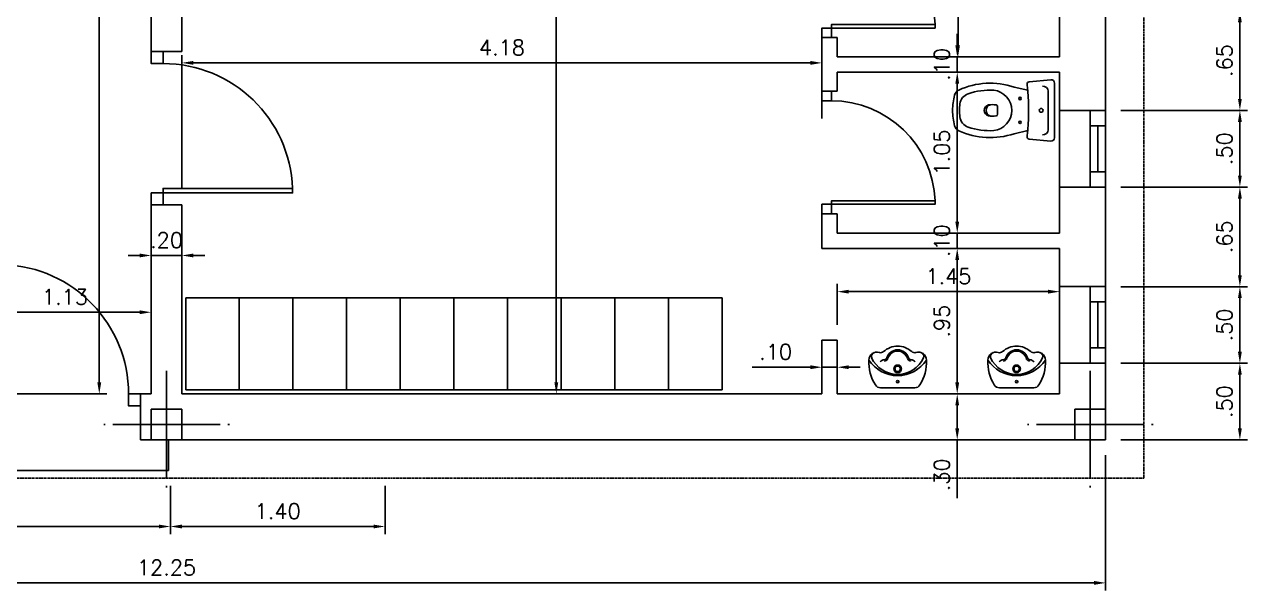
# Model space of a CAD drawing. Header units: millimetres. Extents: x -4290 to 40260, y -10034 to 21466.
# Drawn here: x 8013 to 15990, y -1406 to 2287 of the extents above; entities that cross this region are included whole.
import ezdxf

# ---------------------------------------------------------------- set-up
doc = ezdxf.new("R2010")
doc.units = ezdxf.units.MM
doc.linetypes.add('CYPELINEA', pattern=[0])
doc.linetypes.add('TRAZOS', pattern=[19.05, 12.7, -6.35])
for name, color, linetype in [('CARPINTERIA', 1, 'Continuous'), ('COTAS', 6, 'Continuous'), ('CUBIERTA', 7, 'Continuous'), ('MOBI', 2, 'Continuous'), ('PILAR_EJES', 1, 'CYPELINEA'), ('PILAR_RECT', 2, 'CYPELINEA'), ('SANITARIOS', 1, 'Continuous'), ('TABIQUERIA', 4, 'Continuous')]:
    doc.layers.add(name, color=color, linetype=linetype)
doc.styles.add('ROMANS', font='romans.shx')
doc.dimstyles.new('50', dxfattribs={"dimscale": 50, "dimtxt": 2, "dimasz": 1.5, "dimexe": 1, "dimexo": 2, "dimgap": 1, "dimtad": 1, "dimlfac": 0.001, "dimzin": 4, "dimdsep": 46, "dimtxsty": 'ROMANS', "dimcen": 2.5, "dimclrd": 1, "dimclre": 1, "dimclrt": 2, "dimadec": 0, "dimazin": 0, "dimtfac": 1, "dimtmove": 0, "dimatfit": 3, "dimfxl": 1, "dimtolj": 1, "dimtzin": 12, "dimarcsym": 0})

# ---------------------------------------------------------------- blocks, each defined once
blk = doc.blocks.new('*D20')
at = {"layer": 'COTAS', "color": 1, "lineweight": -2}
for p, q in [((15164.4, 76.5), (15989.9, 76.5)), ((15939.9, -348.5), (15939.9, 1.5)), ((15164.4, -423.5), (15989.9, -423.5))]:
    blk.add_line(p, q, dxfattribs=at)
at = {"layer": 'COTAS', "color": 1}
for points in [[(15927.4, 1.5), (15952.4, 1.5), (15939.9, 76.5)], [(15927.4, -348.5), (15952.4, -348.5), (15939.9, -423.5)]]:
    blk.add_solid(points, dxfattribs=at)
at = {"layer": 'Defpoints', "color": 0}
for p in [(15064.4, 76.5), (15939.9, 76.5), (15064.4, -423.5)]:
    blk.add_point(p, dxfattribs=at)
at = {"layer": 'COTAS', "color": 2, "insert": (15839.9, -173.5), "char_height": 100, "attachment_point": 5, "rotation": 90, "style": 'ROMANS'}
blk.add_mtext('\\A1;.50', dxfattribs=at)
blk = doc.blocks.new('*D21')
at = {"layer": 'COTAS', "color": 1, "lineweight": -2}
for p, q in [((15164.4, 576.5), (15989.9, 576.5)), ((15939.9, 151.5), (15939.9, 501.5)), ((15164.4, 76.5), (15989.9, 76.5))]:
    blk.add_line(p, q, dxfattribs=at)
at = {"layer": 'COTAS', "color": 1}
for points in [[(15927.4, 501.5), (15952.4, 501.5), (15939.9, 576.5)], [(15927.4, 151.5), (15952.4, 151.5), (15939.9, 76.5)]]:
    blk.add_solid(points, dxfattribs=at)
at = {"layer": 'Defpoints', "color": 0}
for p in [(15064.4, 576.5), (15939.9, 576.5), (15064.4, 76.5)]:
    blk.add_point(p, dxfattribs=at)
at = {"layer": 'COTAS', "color": 2, "insert": (15839.9, 326.5), "char_height": 100, "attachment_point": 5, "rotation": 90, "style": 'ROMANS'}
blk.add_mtext('\\A1;.50', dxfattribs=at)
blk = doc.blocks.new('*D22')
at = {"layer": 'COTAS', "color": 1, "lineweight": -2}
for p, q in [((15164.4, 1226.5), (15989.9, 1226.5)), ((15939.9, 651.5), (15939.9, 1151.5)), ((15164.4, 576.5), (15989.9, 576.5))]:
    blk.add_line(p, q, dxfattribs=at)
at = {"layer": 'COTAS', "color": 1}
for points in [[(15927.4, 1151.5), (15952.4, 1151.5), (15939.9, 1226.5)], [(15927.4, 651.5), (15952.4, 651.5), (15939.9, 576.5)]]:
    blk.add_solid(points, dxfattribs=at)
at = {"layer": 'Defpoints', "color": 0}
for p in [(15064.4, 1226.5), (15939.9, 1226.5), (15064.4, 576.5)]:
    blk.add_point(p, dxfattribs=at)
at = {"layer": 'COTAS', "color": 2, "insert": (15839.9, 901.5), "char_height": 100, "attachment_point": 5, "rotation": 90, "style": 'ROMANS'}
blk.add_mtext('\\A1;.65', dxfattribs=at)
blk = doc.blocks.new('*D23')
at = {"layer": 'COTAS', "color": 1, "lineweight": -2}
for p, q in [((15164.4, 1726.5), (15989.9, 1726.5)), ((15939.9, 1301.5), (15939.9, 1651.5)), ((15164.4, 1226.5), (15989.9, 1226.5))]:
    blk.add_line(p, q, dxfattribs=at)
at = {"layer": 'COTAS', "color": 1}
for points in [[(15927.4, 1651.5), (15952.4, 1651.5), (15939.9, 1726.5)], [(15927.4, 1301.5), (15952.4, 1301.5), (15939.9, 1226.5)]]:
    blk.add_solid(points, dxfattribs=at)
at = {"layer": 'Defpoints', "color": 0}
for p in [(15064.4, 1726.5), (15939.9, 1726.5), (15064.4, 1226.5)]:
    blk.add_point(p, dxfattribs=at)
at = {"layer": 'COTAS', "color": 2, "insert": (15839.9, 1476.5), "char_height": 100, "attachment_point": 5, "rotation": 90, "style": 'ROMANS'}
blk.add_mtext('\\A1;.50', dxfattribs=at)
blk = doc.blocks.new('*D24')
at = {"layer": 'COTAS', "color": 1, "lineweight": -2}
for p, q in [((15164.4, 2376.5), (15989.9, 2376.5)), ((15939.9, 1801.5), (15939.9, 2301.5)), ((15164.4, 1726.5), (15989.9, 1726.5))]:
    blk.add_line(p, q, dxfattribs=at)
at = {"layer": 'COTAS', "color": 1}
for points in [[(15927.4, 2301.5), (15952.4, 2301.5), (15939.9, 2376.5)], [(15927.4, 1801.5), (15952.4, 1801.5), (15939.9, 1726.5)]]:
    blk.add_solid(points, dxfattribs=at)
at = {"layer": 'Defpoints', "color": 0}
for p in [(15064.4, 2376.5), (15939.9, 2376.5), (15064.4, 1726.5)]:
    blk.add_point(p, dxfattribs=at)
at = {"layer": 'COTAS', "color": 2, "insert": (15839.9, 2051.5), "char_height": 100, "attachment_point": 5, "rotation": 90, "style": 'ROMANS'}
blk.add_mtext('\\A1;.65', dxfattribs=at)
blk = doc.blocks.new('*D54')
at = {"layer": 'COTAS', "color": 1, "lineweight": -2}
for p, q in [((14714.4, 826.5), (14046.4, 826.5)), ((14096.4, -48.5), (14096.4, 751.5)), ((14664.4, -123.5), (14046.4, -123.5))]:
    blk.add_line(p, q, dxfattribs=at)
at = {"layer": 'COTAS', "color": 1}
for points in [[(14083.9, 751.5), (14108.9, 751.5), (14096.4, 826.5)], [(14083.9, -48.5), (14108.9, -48.5), (14096.4, -123.5)]]:
    blk.add_solid(points, dxfattribs=at)
at = {"layer": 'Defpoints', "color": 0}
for p in [(14096.4, 826.5), (14814.4, 826.5), (14764.4, -123.5)]:
    blk.add_point(p, dxfattribs=at)
at = {"layer": 'COTAS', "color": 2, "insert": (13996.4, 351.5), "char_height": 100, "attachment_point": 5, "rotation": 90, "style": 'ROMANS'}
blk.add_mtext('\\A1;.95', dxfattribs=at)
blk = doc.blocks.new('*D55')
at = {"layer": 'COTAS', "color": 1, "lineweight": -2}
for p, q in [((14096.4, 1001.5), (14096.4, 1076.5)), ((14714.4, 926.5), (14046.4, 926.5)), ((14096.4, 826.5), (14096.4, 926.5)), ((14714.4, 826.5), (14046.4, 826.5)), ((14096.4, 751.5), (14096.4, 676.5))]:
    blk.add_line(p, q, dxfattribs=at)
at = {"layer": 'COTAS', "color": 1}
for points in [[(14083.9, 1001.5), (14108.9, 1001.5), (14096.4, 926.5)], [(14083.9, 751.5), (14108.9, 751.5), (14096.4, 826.5)]]:
    blk.add_solid(points, dxfattribs=at)
at = {"layer": 'Defpoints', "color": 0}
for p in [(14096.4, 926.5), (14814.4, 926.5), (14814.4, 826.5)]:
    blk.add_point(p, dxfattribs=at)
at = {"layer": 'COTAS', "color": 2, "insert": (13996.4, 876.5), "char_height": 100, "attachment_point": 5, "rotation": 90, "style": 'ROMANS'}
blk.add_mtext('\\A1;.10', dxfattribs=at)
blk = doc.blocks.new('*D56')
at = {"layer": 'COTAS', "color": 1, "lineweight": -2}
for p, q in [((14714.4, 1976.5), (14046.6, 1976.5)), ((14096.6, 1001.5), (14096.6, 1901.5)), ((14714.4, 926.5), (14046.6, 926.5))]:
    blk.add_line(p, q, dxfattribs=at)
at = {"layer": 'COTAS', "color": 1}
for points in [[(14084.1, 1901.5), (14109.1, 1901.5), (14096.6, 1976.5)], [(14084.1, 1001.5), (14109.1, 1001.5), (14096.6, 926.5)]]:
    blk.add_solid(points, dxfattribs=at)
at = {"layer": 'Defpoints', "color": 0}
for p in [(14096.6, 1976.5), (14814.4, 1976.5), (14814.4, 926.5)]:
    blk.add_point(p, dxfattribs=at)
at = {"layer": 'COTAS', "color": 2, "insert": (13996.6, 1451.5), "char_height": 100, "attachment_point": 5, "rotation": 90, "style": 'ROMANS'}
blk.add_mtext('\\A1;1.05', dxfattribs=at)
blk = doc.blocks.new('*D57')
at = {"layer": 'COTAS', "color": 1, "lineweight": -2}
for p, q in [((14096.5, 2151.5), (14096.5, 2226.5)), ((14714.4, 2076.5), (14046.5, 2076.5)), ((14096.5, 1976.5), (14096.5, 2076.5)), ((14714.4, 1976.5), (14046.5, 1976.5)), ((14096.5, 1901.5), (14096.5, 1826.5))]:
    blk.add_line(p, q, dxfattribs=at)
at = {"layer": 'COTAS', "color": 1}
for points in [[(14084, 2151.5), (14109, 2151.5), (14096.5, 2076.5)], [(14084, 1901.5), (14109, 1901.5), (14096.5, 1976.5)]]:
    blk.add_solid(points, dxfattribs=at)
at = {"layer": 'Defpoints', "color": 0}
for p in [(14096.5, 2076.5), (14814.4, 2076.5), (14814.4, 1976.5)]:
    blk.add_point(p, dxfattribs=at)
at = {"layer": 'COTAS', "color": 2, "insert": (13996.5, 2026.5), "char_height": 100, "attachment_point": 5, "rotation": 90, "style": 'ROMANS'}
blk.add_mtext('\\A1;.10', dxfattribs=at)
blk = doc.blocks.new('*D58')
at = {"layer": 'COTAS', "color": 1, "lineweight": -2}
for p, q in [((14714.4, 3126.5), (14051.8, 3126.5)), ((14101.8, 2151.5), (14101.8, 3051.5)), ((14714.4, 2076.5), (14051.8, 2076.5))]:
    blk.add_line(p, q, dxfattribs=at)
at = {"layer": 'COTAS', "color": 1}
for points in [[(14089.3, 3051.5), (14114.3, 3051.5), (14101.8, 3126.5)], [(14089.3, 2151.5), (14114.3, 2151.5), (14101.8, 2076.5)]]:
    blk.add_solid(points, dxfattribs=at)
at = {"layer": 'Defpoints', "color": 0}
for p in [(14101.8, 3126.5), (14814.4, 3126.5), (14814.4, 2076.5)]:
    blk.add_point(p, dxfattribs=at)
at = {"layer": 'COTAS', "color": 2, "insert": (14001.8, 2601.5), "char_height": 100, "attachment_point": 5, "rotation": 90, "style": 'ROMANS'}
blk.add_mtext('\\A1;1.05', dxfattribs=at)
blk = doc.blocks.new('*D74')
at = {"layer": 'COTAS', "color": 1, "lineweight": -2}
for p, q in [((14664.4, -123.5), (14046.4, -123.5)), ((14096.4, -198.5), (14096.4, -348.5)), ((14714.4, -423.5), (14046.4, -423.5)), ((14096.4, -423.5), (14096.4, -803.2))]:
    blk.add_line(p, q, dxfattribs=at)
at = {"layer": 'COTAS', "color": 1}
for points in [[(14083.9, -198.5), (14108.9, -198.5), (14096.4, -123.5)], [(14083.9, -348.5), (14108.9, -348.5), (14096.4, -423.5)]]:
    blk.add_solid(points, dxfattribs=at)
at = {"layer": 'Defpoints', "color": 0}
for p in [(14764.4, -123.5), (14096.4, -423.5), (14814.4, -423.5)]:
    blk.add_point(p, dxfattribs=at)
at = {"layer": 'COTAS', "color": 2, "insert": (13996.4, -650.9), "char_height": 100, "attachment_point": 5, "rotation": 90, "style": 'ROMANS'}
blk.add_mtext('\\A1;.30', dxfattribs=at)
blk = doc.blocks.new('*D75')
at = {"layer": 'COTAS', "color": 1, "lineweight": -2}
for p, q in [((13314.4, 326.5), (13314.4, 594)), ((14764.4, -23.5), (14764.4, 594)), ((14689.4, 544), (13389.4, 544))]:
    blk.add_line(p, q, dxfattribs=at)
at = {"layer": 'COTAS', "color": 1}
for points in [[(13389.4, 556.5), (13389.4, 531.5), (13314.4, 544)], [(14689.4, 556.5), (14689.4, 531.5), (14764.4, 544)]]:
    blk.add_solid(points, dxfattribs=at)
at = {"layer": 'Defpoints', "color": 0}
for p in [(13314.4, 544), (13314.4, 226.5), (14764.4, -123.5)]:
    blk.add_point(p, dxfattribs=at)
at = {"layer": 'COTAS', "color": 2, "insert": (14039.4, 644), "char_height": 100, "attachment_point": 5, "style": 'ROMANS'}
blk.add_mtext('\\A1;1.45', dxfattribs=at)
blk = doc.blocks.new('*D76')
at = {"layer": 'COTAS', "color": 1, "lineweight": -2}
for p, q in [((13214.4, -23.5), (13214.4, 100.9)), ((13314.4, -23.5), (13314.4, 100.9)), ((13139.4, 50.9), (12759.6, 50.9)), ((13314.4, 50.9), (13214.4, 50.9)), ((13389.4, 50.9), (13464.4, 50.9))]:
    blk.add_line(p, q, dxfattribs=at)
at = {"layer": 'COTAS', "color": 1}
for points in [[(13139.4, 63.4), (13139.4, 38.4), (13214.4, 50.9)], [(13389.4, 63.4), (13389.4, 38.4), (13314.4, 50.9)]]:
    blk.add_solid(points, dxfattribs=at)
at = {"layer": 'Defpoints', "color": 0}
for p in [(13214.4, 50.9), (13214.4, -123.5), (13314.4, -123.5)]:
    blk.add_point(p, dxfattribs=at)
at = {"layer": 'COTAS', "color": 2, "insert": (12912, 150.9), "char_height": 100, "attachment_point": 5, "style": 'ROMANS'}
blk.add_mtext('\\A1;.10', dxfattribs=at)
blk = doc.blocks.new('*D77')
at = {"layer": 'COTAS', "color": 1, "lineweight": -2}
for p, q in [((9039.4, 1212.5), (9039.4, 2086.6)), ((13214.4, 1673.9), (13214.4, 2086.6)), ((13139.4, 2036.6), (9114.4, 2036.6))]:
    blk.add_line(p, q, dxfattribs=at)
at = {"layer": 'COTAS', "color": 1}
for points in [[(9114.4, 2049.1), (9114.4, 2024.1), (9039.4, 2036.6)], [(13139.4, 2049.1), (13139.4, 2024.1), (13214.4, 2036.6)]]:
    blk.add_solid(points, dxfattribs=at)
at = {"layer": 'Defpoints', "color": 0}
for p in [(9039.4, 2036.6), (13214.4, 1573.9), (9039.4, 1112.5)]:
    blk.add_point(p, dxfattribs=at)
at = {"layer": 'COTAS', "color": 2, "insert": (11126.9, 2136.6), "char_height": 100, "attachment_point": 5, "style": 'ROMANS'}
blk.add_mtext('\\A1;4.18', dxfattribs=at)
blk = doc.blocks.new('*D78')
at = {"layer": 'COTAS', "color": 1, "lineweight": -2}
for p, q in [((7714.4, -23.5), (7714.4, 459.6)), ((8764.4, 409.6), (7789.4, 409.6)), ((8839.4, -23.5), (8839.4, 459.6))]:
    blk.add_line(p, q, dxfattribs=at)
at = {"layer": 'COTAS', "color": 1}
for points in [[(7789.4, 422.1), (7789.4, 397.1), (7714.4, 409.6)], [(8764.4, 422.1), (8764.4, 397.1), (8839.4, 409.6)]]:
    blk.add_solid(points, dxfattribs=at)
at = {"layer": 'Defpoints', "color": 0}
for p in [(7714.4, 409.6), (7714.4, -123.5), (8839.4, -123.5)]:
    blk.add_point(p, dxfattribs=at)
at = {"layer": 'COTAS', "color": 2, "insert": (8276.9, 509.6), "char_height": 100, "attachment_point": 5, "style": 'ROMANS'}
blk.add_mtext('\\A1;1.13', dxfattribs=at)
blk = doc.blocks.new('012114')
for p, q in [((0, -0.0408), (-0.1257, -0.0408)), ((0, -0.0408), (0.1257, -0.0408)), ((0, -0.3716), (-0.0253, -0.3716)), ((0, -0.3716), (0.0253, -0.3716))]:
    blk.add_line(p, q)
blk.add_lwpolyline([(0.1699, -0.1791, 0.006856), (0.1314, -0.1749), (0.1521, -0.2636, -0.190618), (0.1326, -0.6248, -0.225225), (0.0997, -0.6523, -0.063558), (0, -0.665, -0.063558), (-0.0997, -0.6523, -0.225225), (-0.1326, -0.6248, -0.190618), (-0.1521, -0.2636), (-0.1314, -0.1749, 0.006856), (-0.1699, -0.1791, -0.425204), (-0.1866, -0.1654), (-0.1998, -0.0242, -0.440217), (-0.1787, 0), (0, 0), (0.1787, 0, -0.440217), (0.1998, -0.0242), (0.1866, -0.1654)], format="xyb")
for centre, radius in [((0, -0.0871), 0.0125), ((-0.0775, -0.225), 0.008), ((0.0775, -0.225), 0.008)]:
    blk.add_circle(centre, radius)
for centre, radius, start, end in [((-0.1218, -0.0777), 0.0372, 96.0407, 181.70164), ((0.1218, -0.0777), 0.0372, 358.29836, 83.9593), ((0, -1.5822), 1.4134, 90, 95.33234), ((0, -1.5822), 1.4134, 84.66766, 90), ((0.1717, -0.1642), 0.015, 263.09634, 355.2379), ((0, -0.4119), 0.1328, 6.8934, 173.1066), ((0.3141, -0.4195), 0.4466, 176.97911, 198.86689), ((0.0874, -0.4064), 0.1252, 168.58809, 191.41191), ((-0.0253, -0.3816), 0.01, 90, 180), ((0.0253, -0.3816), 0.01, 0, 90), ((-0.0874, -0.4064), 0.1252, 348.58809, 11.41191), ((-0.3141, -0.4195), 0.4466, 341.13311, 3.02089), ((0, -0.4081), 0.0386, 195.77883, 344.22117), ((0, -0.4216), 0.0366, 195.23137, 344.76863), ((-0.0328, -0.538), 0.08, 198.86689, 263.07216), ((0, -0.268), 0.352, 263.07216, 270), ((0, -0.268), 0.352, 270, 276.92784), ((0.0328, -0.538), 0.08, 276.92784, 341.13311)]:
    blk.add_arc(centre, radius, start, end)
blk = doc.blocks.new('012304P')
blk.add_lwpolyline([(0, 0), (0.1392, 0, -0.259052), (0.1817, -0.0236, -0.1508), (0.235, -0.226, -0.510627), (0.1492, -0.2881, 0.270755), (0.1146, -0.2955, -0.187142), (0, -0.34, -0.187142), (-0.1146, -0.2955, 0.270755), (-0.1492, -0.2881, -0.510627), (-0.235, -0.226, -0.1508), (-0.1817, -0.0236, -0.259052), (-0.1392, 0)], format="xyb", close=True)
for centre, radius, start, end in [((-0.0006, -0.3797), 0.2803, 89.87548, 146.74956), ((0, -0.05), 0.0102, 90, 270), ((0, -0.05), 0.0102, 270, 90), ((0.0006, -0.3797), 0.2803, 33.25044, 90.12452), ((-0.0013, -0.3411), 0.2312, 89.68579, 155.54639), ((0, -0.155), 0.0312, 90, 270), ((0, -0.155), 0.023, 90, 270), ((0.0013, -0.3411), 0.2312, 24.45361, 90.31421), ((0, -0.155), 0.0312, 270, 90), ((0, -0.155), 0.023, 270, 90), ((-0.18, -0.2562), 0.0335, 161.20252, 248.79585), ((-0.1073, -0.1842), 0.0451, 217.50153, 267.72034), ((-0.1106, -0.2535), 0.0242, 23.26048, 86.42281), ((-0.0927, -0.2095), 0.0141, 199.02654, 265.04201), ((-0.1106, -0.2535), 0.0342, 23.26048, 60.83448), ((0.0007, -0.2171), 0.093, 196.73145, 269.56605), ((0.0007, -0.2171), 0.083, 196.73145, 269.56605), ((-0.0007, -0.2171), 0.083, 270.43395, 343.26855), ((-0.0007, -0.2171), 0.093, 270.43395, 343.26855), ((0.1106, -0.2535), 0.0342, 119.16552, 156.73952), ((0.1106, -0.2535), 0.0242, 93.57719, 156.73952), ((0.0927, -0.2095), 0.0141, 274.95799, 340.97346), ((0.1073, -0.1842), 0.0451, 272.27966, 322.49847), ((0.18, -0.2562), 0.0335, 291.20415, 18.79748)]:
    blk.add_arc(centre, radius, start, end)
blk = doc.blocks.new('URINARIO')
at = {"xscale": 10, "yscale": 10, "zscale": 10}
blk.add_blockref('012304P', (-769092.741, 315278.792), dxfattribs=at)
blk = doc.blocks.new('*D95')
at = {"layer": 'COTAS', "color": 1, "lineweight": -2}
for p, q in [((8839.4, -23.5), (8839.4, 830.1)), ((9039.4, -23.5), (9039.4, 830.1)), ((8764.4, 780.1), (8689.4, 780.1)), ((9039.4, 780.1), (8839.4, 780.1)), ((9114.4, 780.1), (9189.4, 780.1))]:
    blk.add_line(p, q, dxfattribs=at)
at = {"layer": 'COTAS', "color": 1}
for points in [[(8764.4, 792.6), (8764.4, 767.6), (8839.4, 780.1)], [(9114.4, 792.6), (9114.4, 767.6), (9039.4, 780.1)]]:
    blk.add_solid(points, dxfattribs=at)
at = {"layer": 'Defpoints', "color": 0}
for p in [(8839.4, 780.1), (8839.4, -123.5), (9039.4, -123.5)]:
    blk.add_point(p, dxfattribs=at)
at = {"layer": 'COTAS', "color": 2, "insert": (8939.4, 880.1), "char_height": 100, "attachment_point": 5, "style": 'ROMANS'}
blk.add_mtext('\\A1;.20', dxfattribs=at)
blk = doc.blocks.new('*D96')
at = {"layer": 'COTAS', "color": 1, "lineweight": -2}
for p, q in [((2814.4, -523.5), (2814.4, -1406.1)), ((15064.4, -523.5), (15064.4, -1406.1)), ((14989.4, -1356.1), (2889.4, -1356.1))]:
    blk.add_line(p, q, dxfattribs=at)
at = {"layer": 'COTAS', "color": 1}
for points in [[(2889.4, -1343.6), (2889.4, -1368.6), (2814.4, -1356.1)], [(14989.4, -1343.6), (14989.4, -1368.6), (15064.4, -1356.1)]]:
    blk.add_solid(points, dxfattribs=at)
at = {"layer": 'Defpoints', "color": 0}
for p in [(2814.4, -423.5), (15064.4, -423.5), (2814.4, -1356.1)]:
    blk.add_point(p, dxfattribs=at)
at = {"layer": 'COTAS', "color": 2, "insert": (8939.4, -1256.1), "char_height": 100, "attachment_point": 5, "style": 'ROMANS'}
blk.add_mtext('\\A1;12.25', dxfattribs=at)
blk = doc.blocks.new('A$C210814F2')
at = {"layer": 'CARPINTERIA'}
for points in [[(-237.4, 686.2), (-315.2, 686.2), (-315.2, 608.4), (-237.4, 608.4)], [(-237.4, -313.8), (-315.2, -313.8), (-315.2, -236), (-237.4, -236)], [(-237.4, -236), (-237.4, -206.5), (607.1, -206.5), (607.1, -236)]]:
    blk.add_lwpolyline(points, close=True, dxfattribs=at)
blk.add_arc((-237.4, -236), 844.4, 1.9991, 90, dxfattribs=at)
blk = doc.blocks.new('*D106')
at = {"layer": 'COTAS', "color": 1, "lineweight": -2}
for p, q in [((9139.4, 7666.4), (11531.5, 7666.4)), ((11481.5, 7591.4), (11481.5, -48.5)), ((9139.4, -123.5), (11531.5, -123.5))]:
    blk.add_line(p, q, dxfattribs=at)
at = {"layer": 'COTAS', "color": 1}
for points in [[(11469, 7591.4), (11494, 7591.4), (11481.5, 7666.4)], [(11469, -48.5), (11494, -48.5), (11481.5, -123.5)]]:
    blk.add_solid(points, dxfattribs=at)
at = {"layer": 'Defpoints', "color": 0}
for p in [(9039.4, 7666.4), (9039.4, -123.5), (11481.5, -123.5)]:
    blk.add_point(p, dxfattribs=at)
at = {"layer": 'COTAS', "color": 2, "insert": (11381.5, 3771.5), "char_height": 100, "attachment_point": 5, "rotation": 90, "style": 'ROMANS'}
blk.add_mtext('\\A1;7.79', dxfattribs=at)
blk = doc.blocks.new('*D107')
at = {"layer": 'COTAS', "color": 1, "lineweight": -2}
for p, q in [((8964.4, -723.5), (8964.4, -1038.3)), ((10364.4, -723.5), (10364.4, -1038.3)), ((9039.4, -988.3), (10289.4, -988.3))]:
    blk.add_line(p, q, dxfattribs=at)
at = {"layer": 'COTAS', "color": 1}
for points in [[(9039.4, -975.8), (9039.4, -1000.8), (8964.4, -988.3)], [(10289.4, -975.8), (10289.4, -1000.8), (10364.4, -988.3)]]:
    blk.add_solid(points, dxfattribs=at)
at = {"layer": 'Defpoints', "color": 0}
for p in [(8964.4, -623.5), (10364.4, -623.5), (10364.4, -988.3)]:
    blk.add_point(p, dxfattribs=at)
at = {"layer": 'COTAS', "color": 2, "insert": (9664.4, -888.3), "char_height": 100, "attachment_point": 5, "style": 'ROMANS'}
blk.add_mtext('\\A1;1.40', dxfattribs=at)
blk = doc.blocks.new('*D108')
at = {"layer": 'COTAS', "color": 1, "lineweight": -2}
for p, q in [((7782, 5676.5), (8550.7, 5676.5)), ((8500.7, 5601.5), (8500.7, -48.5)), ((7814.4, -123.5), (8550.7, -123.5))]:
    blk.add_line(p, q, dxfattribs=at)
at = {"layer": 'COTAS', "color": 1}
for points in [[(8488.2, 5601.5), (8513.2, 5601.5), (8500.7, 5676.5)], [(8488.2, -48.5), (8513.2, -48.5), (8500.7, -123.5)]]:
    blk.add_solid(points, dxfattribs=at)
at = {"layer": 'Defpoints', "color": 0}
for p in [(7682, 5676.5), (7714.4, -123.5), (8500.7, -123.5)]:
    blk.add_point(p, dxfattribs=at)
at = {"layer": 'COTAS', "color": 2, "insert": (8400.7, 2776.5), "char_height": 100, "attachment_point": 5, "rotation": 90, "style": 'ROMANS'}
blk.add_mtext('\\A1;5.80', dxfattribs=at)
blk = doc.blocks.new('*D114')
at = {"layer": 'COTAS', "color": 1, "lineweight": -2}
for p, q in [((5564.4, -523.5), (5564.4, -1038.3)), ((8964.4, -723.5), (8964.4, -1038.3)), ((5639.4, -988.3), (8889.4, -988.3))]:
    blk.add_line(p, q, dxfattribs=at)
at = {"layer": 'COTAS', "color": 1}
for points in [[(5639.4, -975.8), (5639.4, -1000.8), (5564.4, -988.3)], [(8889.4, -975.8), (8889.4, -1000.8), (8964.4, -988.3)]]:
    blk.add_solid(points, dxfattribs=at)
at = {"layer": 'Defpoints', "color": 0}
for p in [(5564.4, -423.5), (8964.4, -623.5), (8964.4, -988.3)]:
    blk.add_point(p, dxfattribs=at)
at = {"layer": 'COTAS', "color": 2, "insert": (7264.4, -888.3), "char_height": 100, "attachment_point": 5, "style": 'ROMANS'}
blk.add_mtext('\\A1;3.40', dxfattribs=at)

msp = doc.modelspace()

# ---------------------------------------------------------------- linework, layer by layer
at = {"layer": 'CARPINTERIA'}
for p, q in [((14764.353, 1226.527), (14764.353, 1726.527)), ((14964.353, 1326.527), (14964.353, 1726.527)), ((15064.353, 1326.527), (15064.353, 1726.527)), ((15014.353, 1326.527), (15014.353, 1626.527)), ((14764.353, 576.527), (14764.353, 76.527)), ((14964.353, 176.527), (14964.353, 576.527)), ((15064.353, 176.527), (15064.353, 576.527)), ((9762.975, 504.359), (9064.353, 504.359)), ((9064.353, 504.359), (9064.353, -95.641)), ((9412.975, 504.359), (9412.975, -95.641)), ((10112.975, 504.359), (10112.975, -95.641)), ((10462.975, 504.359), (10462.975, -95.641)), ((10812.975, 504.359), (10812.975, -95.641)), ((11162.975, 504.359), (11162.975, -95.641)), ((11512.975, 504.359), (11512.975, -95.641)), ((11862.975, 504.359), (11862.975, -95.641)), ((12212.975, 504.359), (12212.975, -95.641)), ((12562.975, 504.359), (12562.975, -95.641)), ((15014.353, 176.527), (15014.353, 476.527))]:
    msp.add_line(p, q, dxfattribs=at)
for points in [[(13276.575, 2201.527), (13214.353, 2201.527), (13214.353, 2263.749), (13276.575, 2263.749)], [(13276.575, 2263.749), (13276.575, 2287.315), (13952.131, 2287.315), (13952.131, 2263.749)], [(13276.575, 1851.527), (13214.353, 1851.527), (13214.353, 1789.305), (13276.575, 1789.305)], [(14964.353, 1626.527), (14964.353, 1726.527), (15064.353, 1726.527), (15064.353, 1626.527)], [(14964.353, 1226.527), (14964.353, 1326.527), (15064.353, 1326.527), (15064.353, 1226.527)], [(13276.575, 1113.749), (13276.575, 1137.315), (13952.131, 1137.315), (13952.131, 1113.749)], [(13276.575, 1051.527), (13214.353, 1051.527), (13214.353, 1113.749), (13276.575, 1113.749)], [(14964.353, 476.527), (14964.353, 576.527), (15064.353, 576.527), (15064.353, 476.527)], [(12562.975, 504.359), (9762.975, 504.359), (9762.975, -95.641), (12562.975, -95.641)], [(14964.353, 76.527), (14964.353, 176.527), (15064.353, 176.527), (15064.353, 76.527)]]:
    msp.add_lwpolyline(points, close=True, dxfattribs=at)
msp.add_lwpolyline([(9762.975, -95.641), (9064.353, -95.641)], dxfattribs=at)
for centre in [(13276.575, 2263.749), (13276.575, 1113.749)]:
    msp.add_arc(centre, 675.556, 1.9990956, 90, dxfattribs=at)
at = {"layer": 'CUBIERTA', "linetype": 'TRAZOS', "ltscale": 0.5}
for p, q in [((15314.353, -673.473), (15314.353, 14326.527)), ((2564.353, -673.473), (15314.353, -673.473))]:
    msp.add_line(p, q, dxfattribs=at)
at = {"layer": 'MOBI'}
for p, q in [((9039.353, -223.473), (8839.353, -223.473)), ((8539.353, -323.473), (8529.353, -323.473))]:
    msp.add_line(p, q, dxfattribs=at)
at = {"layer": 'PILAR_EJES'}
for p, q in [((14964.353, 86.527), (14964.353, 76.527)), ((8939.353, 26.527), (8939.353, -673.473)), ((14964.353, 26.527), (14964.353, -673.473)), ((9289.353, -323.473), (8589.353, -323.473)), ((9349.353, -323.473), (9339.353, -323.473)), ((14564.353, -323.473), (14554.353, -323.473)), ((15314.353, -323.473), (14614.353, -323.473)), ((15374.353, -323.473), (15364.353, -323.473)), ((8939.353, -723.473), (8939.353, -733.473)), ((14964.353, -723.473), (14964.353, -733.473))]:
    msp.add_line(p, q, dxfattribs=at)
at = {"layer": 'PILAR_RECT'}
for p, q in [((8839.353, -223.473), (8839.353, -423.473)), ((9039.353, -423.473), (9039.353, -223.473)), ((14864.353, -223.473), (14864.353, -423.473)), ((15064.353, -223.473), (14864.353, -223.473)), ((15064.353, -423.473), (15064.353, -223.473)), ((8839.353, -423.473), (9039.353, -423.473)), ((14864.353, -423.473), (15064.353, -423.473))]:
    msp.add_line(p, q, dxfattribs=at)
at = {"layer": 'TABIQUERIA'}
for p, q in [((9039.353, 2110.038), (9039.353, 7666.433)), ((8839.353, 2110.038), (8839.353, 5676.527)), ((14764.353, 2076.527), (14764.353, 2376.527)), ((15064.353, 1726.527), (15064.353, 2376.527)), ((13214.353, 2201.527), (13314.353, 2201.527)), ((13214.353, 1851.527), (13214.353, 2201.527)), ((13314.353, 2076.527), (13314.353, 2201.527)), ((14764.353, 2076.527), (13314.353, 2076.527)), ((13314.353, 1851.527), (13314.353, 1976.527)), ((14764.353, 1976.527), (13314.353, 1976.527)), ((14764.353, 1726.527), (14764.353, 1976.527)), ((13214.353, 1851.527), (13314.353, 1851.527)), ((15064.353, 1726.527), (14764.353, 1726.527)), ((15064.353, 1226.527), (14764.353, 1226.527)), ((14764.353, 926.527), (14764.353, 1226.527)), ((15064.353, 576.527), (15064.353, 1226.527)), ((8839.353, -123.473), (8839.353, 1110.038)), ((9039.353, -123.473), (9039.353, 1110.038)), ((13214.353, 1051.527), (13214.353, 826.527)), ((13214.353, 1051.527), (13314.353, 1051.527)), ((13314.353, 1051.527), (13314.353, 926.527)), ((14764.353, 926.527), (13314.353, 926.527)), ((14764.353, 826.527), (13214.353, 826.527)), ((14764.353, 576.527), (14764.353, 826.527)), ((15064.353, 576.527), (14764.353, 576.527)), ((13214.353, 226.527), (13214.353, -123.473)), ((13214.353, 226.527), (13314.353, 226.527)), ((13314.353, 226.527), (13314.353, -123.473)), ((15064.353, 76.527), (14764.353, 76.527)), ((14764.353, -123.473), (14764.353, 76.527)), ((15064.353, -423.473), (15064.353, 76.527)), ((8769.713, -123.473), (8839.353, -123.473)), ((9039.353, -123.473), (9164.353, -123.473)), ((9164.353, -123.473), (13214.353, -123.473)), ((13314.353, -123.473), (14764.353, -123.473)), ((8769.713, -423.473), (9164.353, -423.473)), ((8952.537, -423.473), (8952.537, -623.473)), ((9164.353, -423.473), (15064.353, -423.473)), ((7552.537, -623.473), (8952.537, -623.473))]:
    msp.add_line(p, q, dxfattribs=at)
for points in [[(8839.353, 2110.038), (9039.353, 2110.038)], [(8839.353, 1110.038), (9039.353, 1110.038)], [(8769.713, -123.473), (8769.713, -423.473)]]:
    msp.add_lwpolyline(points, dxfattribs=at)

# ---------------------------------------------------------------- block references
at = {"layer": 'SANITARIOS'}
for name, p, xscale, yscale, zscale, rotation in [('012114', (14731.076, 1726.527), 1000, 1000, 1000, 270), ('URINARIO', (-61513711.538, 25222219.762), 80, 80, 80, 180), ('URINARIO', (-61512935.538, 25222219.762), 80, 80, 80, 180)]:
    msp.add_blockref(name, p, dxfattribs=dict(at, xscale=xscale, yscale=yscale, zscale=zscale, rotation=rotation))
at = {"layer": 'TABIQUERIA'}
msp.add_blockref('A$C210814F2', (9154.511, 1423.814), dxfattribs=at)
at = {"layer": 'TABIQUERIA', "xscale": -1, "rotation": 270}
msp.add_blockref('A$C210814F2', (8083.489, 113.907), dxfattribs=at)

# ---------------------------------------------------------------- dimensions: what is measured, and where the dimension line sits
at = {"layer": 'COTAS'}
for base, p1, p2, angle, picture, middle in [((11481.498, -123.473), (9039.353, 7666.433), (9039.353, -123.473), 90, '*D106', (11381.498, 3771.48)), ((8500.659, -123.473), (7682.006, 5676.527), (7714.353, -123.473), 90, '*D108', (8400.659, 2776.527)), ((14101.787, 3126.527), (14814.353, 2076.527), (14814.353, 3126.527), 90, '*D58', (14001.787, 2601.527)), ((15939.867, 2376.527), (15064.353, 1726.527), (15064.353, 2376.527), 90, '*D24', (15839.867, 2051.527)), ((14096.592, 1976.527), (14814.353, 926.527), (14814.353, 1976.527), 90, '*D56', (13996.592, 1451.527)), ((15939.867, 1726.527), (15064.353, 1226.527), (15064.353, 1726.527), 90, '*D23', (15839.867, 1476.527)), ((15939.867, 1226.527), (15064.353, 576.527), (15064.353, 1226.527), 90, '*D22', (15839.867, 901.527)), ((14096.382, 826.527), (14764.353, -123.473), (14814.353, 826.527), 90, '*D54', (13996.382, 351.527)), ((13314.353, 543.974), (14764.353, -123.473), (13314.353, 226.527), 180, '*D75', (14039.353, 643.974)), ((15939.867, 576.527), (15064.353, 76.527), (15064.353, 576.527), 90, '*D21', (15839.867, 326.527)), ((13214.353, 50.917), (13314.353, -123.473), (13214.353, -123.473), 180, '*D76', (12911.972, 150.917)), ((15939.867, 76.527), (15064.353, -423.473), (15064.353, 76.527), 90, '*D20', (15839.867, -173.473)), ((14096.382, -423.473), (14764.353, -123.473), (14814.353, -423.473), 90, '*D74', (13996.382, -650.854))]:
    dim = msp.add_linear_dim(base=base, p1=p1, p2=p2, angle=angle, dimstyle='50', dxfattribs=at)
    dim.commit()
    dim.dimension.update_dxf_attribs({"geometry": picture, "text_midpoint": middle})
for base, p1, p2, angle, picture, middle in [((9039.353122259, 2036.631656066), (13214.353122259, 1573.924914999), (9039.353122259, 1112.54832672), 180, '*D77', (11126.853122259, 2036.631656066)), ((14096.522, 2076.527), (14814.353, 1976.527), (14814.353, 2076.527), 90, '*D57', (14096.522, 2026.527)), ((14096.382, 926.527), (14814.353, 826.527), (14814.353, 926.527), 90, '*D55', (14096.382, 876.527)), ((7714.353122259, 409.625864331), (8839.353122259, -123.473269749), (7714.353122259, -123.473269749), 180, '*D78', (8276.853122259, 409.625864331))]:
    dim = msp.add_linear_dim(base=base, p1=p1, p2=p2, angle=angle, dimstyle='50', dxfattribs=at)
    dim.commit()
    dim.dimension.update_dxf_attribs({"geometry": picture, "text_midpoint": middle, "dimtype": 160})
dim = msp.add_linear_dim(base=(8839.353, 780.073), p1=(9039.353, -123.473), p2=(8839.353, -123.473), dimstyle='50', dxfattribs=at)
dim.commit()
dim.dimension.update_dxf_attribs({"geometry": '*D95', "text_midpoint": (8939.353, 780.073), "dimtype": 160})
for base, p1, p2, picture, middle in [((2814.353, -1356.117), (15064.353, -423.473), (2814.353, -423.473), '*D96', (8939.353, -1256.117)), ((8964.353, -988.256), (5564.353, -423.473), (8964.353, -623.473), '*D114', (7264.353, -888.256)), ((10364.353, -988.256), (8964.353, -623.473), (10364.353, -623.473), '*D107', (9664.353, -888.256))]:
    dim = msp.add_linear_dim(base=base, p1=p1, p2=p2, dimstyle='50', dxfattribs=at)
    dim.commit()
    dim.dimension.update_dxf_attribs({"geometry": picture, "text_midpoint": middle})

doc.saveas('drawing.dxf')
